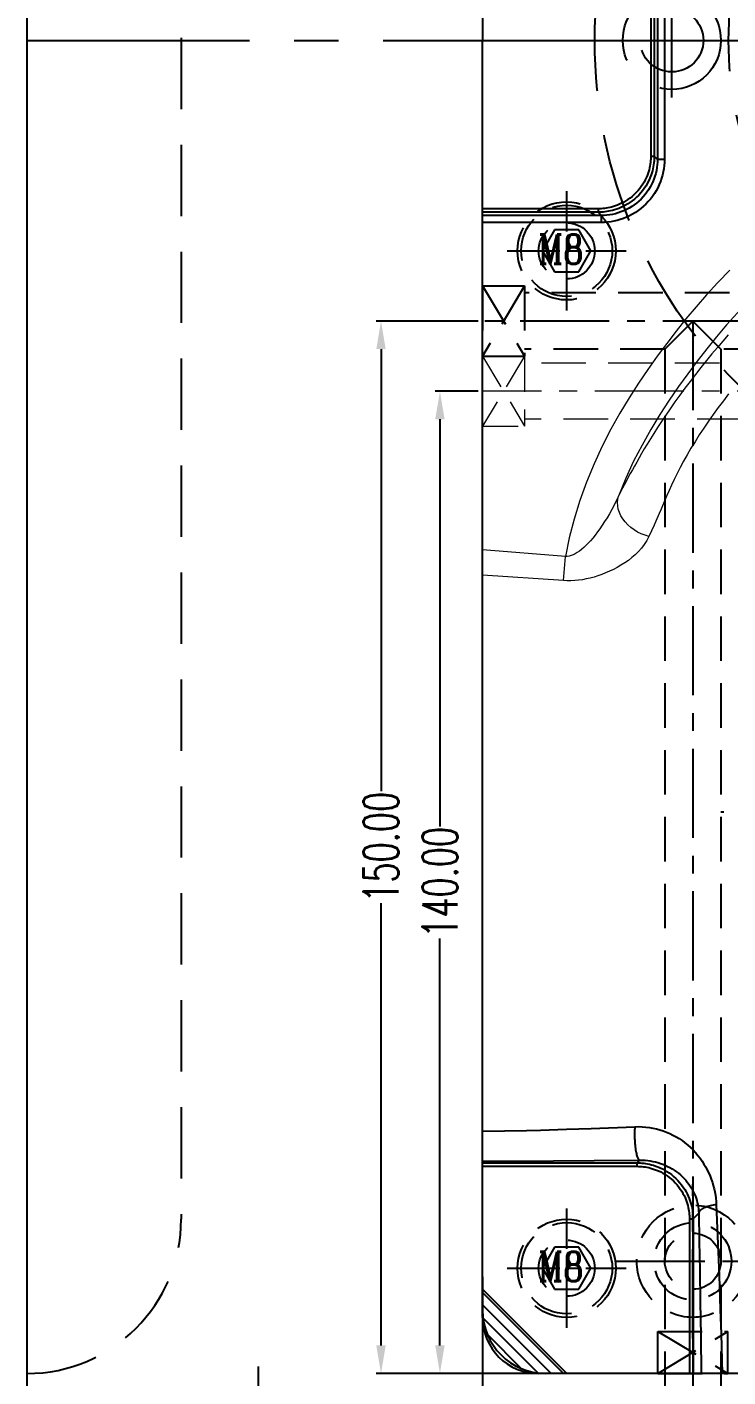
# Model space of a CAD drawing. Header units: inches. Extents: x 143011 to 144494, y -46023 to -44974.
# Drawn here: x 144005.7 to 144105.7, y -45466.9 to -45274.5 of the extents above; entities that cross this region are included whole.
import ezdxf

# ---------------------------------------------------------------- set-up
doc = ezdxf.new("R2010")
doc.units = ezdxf.units.IN
doc.header["$LTSCALE"] = 2
doc.header["$MEASUREMENT"] = 0
doc.header["$PDMODE"] = 3
doc.header["$PDSIZE"] = 0.3125
for name, pattern in [('ACAD_ISO08W100', [36, 24, -3, 6, -3]), ('CENTER', [50.8, 31.75, -6.35, 6.35, -6.35]), ('CENTER2', [1.125, 0.75, -0.125, 0.125, -0.125]), ('DASHED', [0.75, 0.5, -0.25]), ('HIDDEN', [9.525, 6.35, -3.175])]:
    doc.linetypes.add(name, pattern=pattern)
doc.layers.get('0').update_dxf_attribs({"linetype": 'CONTINUOUS'})
doc.layers.get('Defpoints').update_dxf_attribs({"linetype": 'CONTINUOUS'})
for name, color, linetype in [('CAV-COR', 1, 'CONTINUOUS'), ('cen', 1, 'CENTER'), ('CL', 1, 'ACAD_ISO08W100'), ('DEFAULT_1', 7, 'CENTER'), ('JIZUI', 7, 'CONTINUOUS'), ('SCREW', 52, 'HIDDEN'), ('wr2', 41, 'DASHED')]:
    doc.layers.add(name, color=color, linetype=linetype)
for name, color, linetype, lineweight in [('dim', 3, 'CONTINUOUS', 15), ('WR', 122, 'HIDDEN', 18), ('枕位', 75, 'CONTINUOUS', 15)]:
    doc.layers.add(name, color=color, linetype=linetype, lineweight=lineweight)
doc.styles.add('ROMANC', font='romanc', dxfattribs={"width": 0.6, "height": 1})
doc.styles.get("Standard").update_dxf_attribs({"font": 'txt.shx', "width": 0.67})
doc.dimstyles.new('2.00', dxfattribs={"dimtxt": 5, "dimasz": 4, "dimexe": 0.666, "dimexo": 0.626, "dimgap": 1, "dimtad": 0, "dimzin": 0, "dimdsep": 46, "dimtxsty": 'Standard', "dimcen": 0.09, "dimclrd": 3, "dimclre": 3, "dimclrt": 7, "dimazin": 0, "dimtfac": 1, "dimtofl": 0, "dimtmove": 0, "dimatfit": 0, "dimfxl": 0, "dimtolj": 1, "dimtzin": 0, "dimarcsym": 0})

# ---------------------------------------------------------------- blocks, each defined once
blk = doc.blocks.new('*D34469')
at = {"layer": 'Defpoints', "color": 0}
for p in [(144070.66, -45452.03), (144240.66, -45455.26), (144070.66, -45548.94)]:
    blk.add_point(p, dxfattribs=at)
at = {"layer": 'dim', "color": 3, "linetype": 'ByBlock', "lineweight": -2}
for p, q in [((144070.66, -45452.66), (144070.66, -45549.61)), ((144240.66, -45455.88), (144240.66, -45549.61)), ((144074.66, -45548.94), (144147.68, -45548.94)), ((144236.66, -45548.94), (144163.64, -45548.94))]:
    blk.add_line(p, q, dxfattribs=at)
at = {"layer": 'dim', "color": 3, "linetype": 'ByBlock'}
for points in [[(144074.66, -45548.27), (144074.66, -45549.61), (144070.66, -45548.94)], [(144236.66, -45549.61), (144236.66, -45548.27), (144240.66, -45548.94)]]:
    blk.add_solid(points, dxfattribs=at)
at = {"layer": 'dim', "color": 7, "linetype": 'ByBlock', "insert": (144155.66, -45548.94), "char_height": 5, "attachment_point": 5}
blk.add_mtext('\\A1;170.00', dxfattribs=at)
blk = doc.blocks.new('20160719.171012')
at = {"linetype": 'HIDDEN'}
for centre, radius in [((0, -1.6), 69), ((0, 56.4), 7), ((0, 56.4), 4.5), ((0, -1.6), 49.9), ((0, -1.6), 47), ((0, -1.6), 39), ((0, -1.6), 13.44), ((-58, -1.6), 7), ((58, -1.6), 7), ((-58, -1.6), 4.5), ((58, -1.6), 4.5), ((0, -59.6), 7), ((0, -59.6), 4.5)]:
    blk.add_circle(centre, radius, dxfattribs=at)
at = {"layer": 'CL', "linetype": 'ACAD_ISO08W100'}
for p, q in [((0, -80.6), (0, 77.4)), ((-79, -1.6), (79, -1.6))]:
    blk.add_line(p, q, dxfattribs=at)
at = {"layer": 'JIZUI', "linetype": 'CENTER2', "ltscale": 10}
for p, q in [((-9.13, 56.4), (8.91, 56.4)), ((-58, -9.76), (-58, 6.1)), ((58, -9.76), (58, 6.1)), ((-9.13, -59.6), (8.91, -59.6))]:
    blk.add_line(p, q, dxfattribs=at)
at = {"layer": 'JIZUI'}
for radius in [8, 1.6]:
    blk.add_circle((0, -1.6), radius, dxfattribs=at)
blk = doc.blocks.new('20160804.135220')
at = {"layer": 'SCREW', "linetype": 'CENTER2', "ltscale": 5}
for p, q in [((0, -8.5), (0, 8.5)), ((-8.5, 0), (8.5, 0))]:
    blk.add_line(p, q, dxfattribs=at)
at = {"layer": 'SCREW'}
blk.add_lwpolyline([(-1.73, 3), (-3.46, 0), (-1.73, -3), (1.73, -3), (3.46, 0), (1.73, 3)], close=True, dxfattribs=at)
at = {"layer": 'SCREW', "ltscale": 0.5}
for radius in [7, 6.5, 4]:
    blk.add_circle((0, 0), radius, dxfattribs=at)
at = {"layer": 'dim', "style": 'ROMANC', "width": 0.8}
blk.add_text('M8', height=4.186, dxfattribs=at).set_placement((-4.07, -1.86))
blk = doc.blocks.new('*D37720')
at = {"layer": 'Defpoints', "color": 0}
for p in [(144064.58, -45326.42), (144070.66, -45326.42), (144082.66, -45466.42)]:
    blk.add_point(p, dxfattribs=at)
at = {"layer": 'dim', "color": 3, "linetype": 'ByBlock', "lineweight": -2}
for p, q in [((144070.04, -45326.42), (144063.91, -45326.42)), ((144064.58, -45330.42), (144064.58, -45388.44)), ((144064.58, -45462.42), (144064.58, -45404.4)), ((144082.04, -45466.42), (144063.91, -45466.42))]:
    blk.add_line(p, q, dxfattribs=at)
at = {"layer": 'dim', "color": 3, "linetype": 'ByBlock'}
for points in [[(144065.24, -45330.42), (144063.91, -45330.42), (144064.58, -45326.42)], [(144063.91, -45462.42), (144065.24, -45462.42), (144064.58, -45466.42)]]:
    blk.add_solid(points, dxfattribs=at)
at = {"layer": 'dim', "color": 7, "linetype": 'ByBlock', "insert": (144064.58, -45396.42), "char_height": 5, "attachment_point": 5, "rotation": 90}
blk.add_mtext('\\A1;140.00', dxfattribs=at)
blk = doc.blocks.new('*D37721')
at = {"layer": 'Defpoints', "color": 0}
for p in [(144056.17, -45316.42), (144070.66, -45316.42), (144082.66, -45466.42)]:
    blk.add_point(p, dxfattribs=at)
at = {"layer": 'dim', "color": 3, "linetype": 'ByBlock', "lineweight": -2}
for p, q in [((144070.04, -45316.42), (144055.5, -45316.42)), ((144056.17, -45320.42), (144056.17, -45383.44)), ((144056.17, -45462.42), (144056.17, -45399.4)), ((144082.04, -45466.42), (144055.5, -45466.42))]:
    blk.add_line(p, q, dxfattribs=at)
at = {"layer": 'dim', "color": 3, "linetype": 'ByBlock'}
for points in [[(144056.84, -45320.42), (144055.5, -45320.42), (144056.17, -45316.42)], [(144055.5, -45462.42), (144056.84, -45462.42), (144056.17, -45466.42)]]:
    blk.add_solid(points, dxfattribs=at)
at = {"layer": 'dim', "color": 7, "linetype": 'ByBlock', "insert": (144056.17, -45391.42), "char_height": 5, "attachment_point": 5, "rotation": 90}
blk.add_mtext('\\A1;150.00', dxfattribs=at)
blk = doc.blocks.new('20160901.140447')
at = {"layer": 'wr2', "linetype": 'CENTER', "ltscale": 0.2}
for p, q in [((0, -11), (0, 11)), ((-11, 0), (11, 0))]:
    blk.add_line(p, q, dxfattribs=at)
at = {"layer": 'wr2', "linetype": 'HIDDEN', "ltscale": 0.5}
for radius in [8, 5.5, 4]:
    blk.add_circle((0, 0), radius, dxfattribs=at)

msp = doc.modelspace()

# ---------------------------------------------------------------- hatches: boundary and pattern name
at = {"layer": 'CAV-COR'}
h = msp.add_hatch(dxfattribs=at)
h.set_pattern_fill('ANSI31', color=256, scale=10, angle=180, style=0)
h.set_pattern_definition([(135, (206989.3926, -41833.0865), (0.883883476, 0.883883476), [])])
h.paths.add_polyline_path([(144070.661, -45457.419, 0.4142136), (144079.661, -45466.419), (144082.661, -45466.419), (144070.661, -45454.419)])

# ---------------------------------------------------------------- linework, layer by layer
msp.add_line((144005.661, -45029.419), (144005.661, -45523.419))
at = {"color": 8, "linetype": 'HIDDEN', "ltscale": 0.8}
msp.add_line((144027.661, -45108.419), (144027.661, -45444.419), dxfattribs=at)
at = {"linetype": 'CENTER', "ltscale": 0.5}
msp.add_line((144005.661, -45276.419), (144305.661, -45276.419), dxfattribs=at)
at = {"color": 8, "linetype": 'HIDDEN', "ltscale": 0.8}
msp.add_arc((144005.661, -45444.419), 22, 270, 0, dxfattribs=at)
at = {"layer": 'CAV-COR', "linetype": 'ByBlock'}
for p, q in [((144070.661, -45094.419), (144070.661, -45276.419)), ((144095.611, -45259.458), (144095.611, -45276.419)), ((144096.61, -45259.458), (144096.61, -45276.419)), ((144094.663, -45259.907), (144094.663, -45276.419)), ((144095.162, -45259.907), (144095.162, -45276.419)), ((144070.661, -45276.419), (144240.661, -45276.419)), ((144070.661, -45458.419), (144070.661, -45276.419)), ((144094.663, -45276.419), (144094.663, -45292.931)), ((144095.162, -45276.419), (144095.162, -45292.931)), ((144095.611, -45276.419), (144095.611, -45293.38)), ((144096.61, -45276.419), (144096.61, -45293.38)), ((144094.663, -45292.931), (144095.162, -45292.931)), ((144095.162, -45292.931), (144095.611, -45293.38)), ((144096.61, -45293.38), (144095.611, -45293.38)), ((144087.173, -45300.42), (144070.661, -45300.42)), ((144087.173, -45300.92), (144070.661, -45300.92)), ((144087.622, -45301.369), (144070.661, -45301.369)), ((144087.173, -45300.42), (144087.173, -45300.92)), ((144087.173, -45300.92), (144087.622, -45301.369)), ((144087.622, -45302.368), (144087.622, -45301.369)), ((144087.622, -45302.368), (144070.661, -45302.368)), ((144070.661, -45431.88), (144076.943, -45431.765)), ((144082.655, -45431.601), (144086.145, -45431.484)), ((144086.145, -45431.484), (144092.38, -45431.249)), ((144070.661, -45436.174), (144074.994, -45436.152)), ((144070.661, -45436.394), (144092.697, -45436.394)), ((144070.661, -45436.893), (144092.697, -45436.893)), ((144074.994, -45436.152), (144086.576, -45436.078)), ((144086.576, -45436.078), (144093.075, -45436.016)), ((144092.697, -45436.394), (144093.075, -45436.016)), ((144092.697, -45436.893), (144092.697, -45436.394)), ((144104.006, -45442.347), (144104.394, -45452.473)), ((144100.187, -45444.383), (144100.686, -45444.383)), ((144100.187, -45444.383), (144100.187, -45466.419)), ((144100.686, -45444.383), (144101.503, -45443.566)), ((144100.686, -45444.383), (144100.686, -45466.419)), ((144101.503, -45443.566), (144101.581, -45447.543)), ((144101.581, -45447.543), (144101.654, -45451.729)), ((144101.654, -45451.729), (144101.723, -45456.196)), ((144104.394, -45452.473), (144104.57, -45457.3)), ((144101.723, -45456.196), (144101.788, -45461.053)), ((144104.57, -45457.3), (144104.689, -45460.762)), ((144101.788, -45461.053), (144101.851, -45466.419)), ((144104.689, -45460.762), (144104.866, -45466.419)), ((144232.661, -45466.419), (144078.661, -45466.419))]:
    msp.add_line(p, q, dxfattribs=at)
at = {"layer": 'CAV-COR', "linetype": 'ByBlock', "ltscale": 0.3}
msp.add_line((144082.661, -45466.419), (144070.661, -45454.419), dxfattribs=at)
at = {"layer": 'CAV-COR', "linetype": 'ByBlock'}
for points in [[(144094.663, -45292.931), (144094.661, -45293.143), (144094.651, -45293.365), (144094.633, -45293.594), (144094.608, -45293.832), (144094.575, -45294.079), (144094.53, -45294.334), (144094.475, -45294.597), (144094.409, -45294.869), (144094.328, -45295.146), (144094.233, -45295.431), (144094.125, -45295.722), (144093.998, -45296.017), (144093.854, -45296.317), (144093.693, -45296.621), (144093.511, -45296.925), (144093.307, -45297.23), (144093.082, -45297.535), (144092.84, -45297.83), (144092.577, -45298.117), (144092.296, -45298.395), (144092.007, -45298.653), (144091.711, -45298.891), (144091.407, -45299.109), (144091.104, -45299.308), (144090.803, -45299.484), (144090.503, -45299.64), (144090.207, -45299.779), (144089.916, -45299.902), (144089.629, -45300.007), (144089.349, -45300.098), (144089.076, -45300.176), (144088.809, -45300.24), (144088.551, -45300.293), (144088.3, -45300.336), (144088.058, -45300.368), (144087.824, -45300.392), (144087.598, -45300.409), (144087.381, -45300.419), (144087.173, -45300.42)], [(144095.162, -45292.931), (144095.159, -45293.157), (144095.148, -45293.393), (144095.13, -45293.639), (144095.104, -45293.893), (144095.067, -45294.156), (144095.02, -45294.428), (144094.962, -45294.709), (144094.89, -45294.997), (144094.805, -45295.294), (144094.704, -45295.598), (144094.587, -45295.907), (144094.453, -45296.223), (144094.299, -45296.543), (144094.126, -45296.866), (144093.932, -45297.191), (144093.716, -45297.517), (144093.476, -45297.841), (144093.217, -45298.157), (144092.937, -45298.464), (144092.638, -45298.759), (144092.329, -45299.034), (144092.013, -45299.288), (144091.69, -45299.521), (144091.366, -45299.732), (144091.044, -45299.92), (144090.725, -45300.087), (144090.409, -45300.235), (144090.098, -45300.365), (144089.793, -45300.478), (144089.494, -45300.575), (144089.203, -45300.658), (144088.919, -45300.727), (144088.643, -45300.783), (144088.375, -45300.829), (144088.117, -45300.864), (144087.867, -45300.889), (144087.626, -45300.907), (144087.395, -45300.917), (144087.173, -45300.92)], [(144096.61, -45293.38), (144096.602, -45293.817), (144096.569, -45294.258), (144096.512, -45294.705), (144096.432, -45295.159), (144096.327, -45295.619), (144096.198, -45296.074), (144096.042, -45296.527), (144095.861, -45296.975), (144095.656, -45297.413), (144095.428, -45297.839), (144095.176, -45298.254), (144094.904, -45298.652), (144094.613, -45299.032), (144094.303, -45299.396), (144093.974, -45299.742), (144093.628, -45300.07), (144093.263, -45300.38), (144092.882, -45300.67), (144092.483, -45300.942), (144092.068, -45301.193), (144091.641, -45301.421), (144091.204, -45301.625), (144090.755, -45301.805), (144090.304, -45301.96), (144089.849, -45302.088), (144089.391, -45302.192), (144088.939, -45302.271), (144088.495, -45302.327), (144088.056, -45302.36), (144087.622, -45302.368)], [(144095.611, -45293.38), (144095.602, -45293.768), (144095.574, -45294.161), (144095.525, -45294.56), (144095.454, -45294.965), (144095.361, -45295.372), (144095.245, -45295.778), (144095.107, -45296.18), (144094.946, -45296.578), (144094.764, -45296.967), (144094.561, -45297.346), (144094.337, -45297.714), (144094.095, -45298.068), (144093.837, -45298.406), (144093.561, -45298.729), (144093.269, -45299.036), (144092.961, -45299.328), (144092.638, -45299.603), (144092.299, -45299.861), (144091.945, -45300.103), (144091.576, -45300.326), (144091.197, -45300.528), (144090.807, -45300.709), (144090.41, -45300.869), (144090.008, -45301.007), (144089.603, -45301.121), (144089.197, -45301.213), (144088.795, -45301.283), (144088.398, -45301.332), (144088.007, -45301.36), (144087.622, -45301.369)], [(144076.943, -45431.765), (144078.911, -45431.717), (144082.655, -45431.601)], [(144092.38, -45431.249), (144092.366, -45431.48), (144092.355, -45431.717), (144092.348, -45431.957), (144092.344, -45432.2), (144092.343, -45432.445), (144092.347, -45432.69), (144092.354, -45432.934), (144092.364, -45433.177), (144092.378, -45433.416), (144092.395, -45433.65), (144092.416, -45433.88), (144092.44, -45434.102), (144092.467, -45434.317), (144092.497, -45434.523), (144092.53, -45434.719), (144092.565, -45434.904), (144092.603, -45435.078), (144092.643, -45435.239), (144092.686, -45435.386), (144092.73, -45435.52), (144092.776, -45435.639), (144092.824, -45435.743), (144092.872, -45435.83), (144092.922, -45435.902), (144092.973, -45435.957), (144093.024, -45435.995), (144093.075, -45436.016)], [(144092.38, -45431.249), (144092.913, -45431.24), (144093.438, -45431.257), (144093.956, -45431.297), (144094.468, -45431.36), (144094.974, -45431.447), (144095.471, -45431.556), (144095.959, -45431.688), (144096.439, -45431.842), (144096.911, -45432.018), (144097.374, -45432.217), (144097.828, -45432.437), (144098.272, -45432.679), (144098.706, -45432.943), (144099.13, -45433.23), (144099.54, -45433.535), (144099.937, -45433.86), (144100.32, -45434.205), (144100.686, -45434.566), (144101.036, -45434.943), (144101.37, -45435.338), (144101.683, -45435.741), (144101.974, -45436.152), (144102.245, -45436.574), (144102.496, -45437), (144102.726, -45437.43), (144102.935, -45437.866), (144103.126, -45438.305), (144103.297, -45438.746), (144103.449, -45439.191), (144103.583, -45439.636), (144103.699, -45440.084), (144103.795, -45440.533), (144103.875, -45440.984), (144103.937, -45441.436), (144103.98, -45441.89), (144104.006, -45442.347)], [(144092.697, -45436.394), (144092.923, -45436.397), (144093.159, -45436.408), (144093.405, -45436.426), (144093.659, -45436.452), (144093.921, -45436.489), (144094.193, -45436.535), (144094.474, -45436.594), (144094.763, -45436.666), (144095.059, -45436.751), (144095.363, -45436.852), (144095.673, -45436.969), (144095.988, -45437.103), (144096.308, -45437.256), (144096.631, -45437.429), (144096.956, -45437.623), (144097.282, -45437.84), (144097.607, -45438.079), (144097.922, -45438.338), (144098.229, -45438.618), (144098.525, -45438.917), (144098.8, -45439.226), (144099.054, -45439.542), (144099.287, -45439.866), (144099.498, -45440.19), (144099.686, -45440.511), (144099.853, -45440.831), (144100.001, -45441.146), (144100.131, -45441.457), (144100.244, -45441.762), (144100.341, -45442.061), (144100.424, -45442.353), (144100.493, -45442.637), (144100.55, -45442.913), (144100.595, -45443.181), (144100.63, -45443.439), (144100.656, -45443.689), (144100.673, -45443.93), (144100.683, -45444.161), (144100.686, -45444.383)], [(144092.697, -45436.893), (144092.91, -45436.895), (144093.131, -45436.905), (144093.36, -45436.923), (144093.598, -45436.948), (144093.845, -45436.981), (144094.099, -45437.026), (144094.362, -45437.081), (144094.634, -45437.147), (144094.912, -45437.228), (144095.196, -45437.322), (144095.487, -45437.431), (144095.782, -45437.557), (144096.082, -45437.701), (144096.386, -45437.863), (144096.69, -45438.045), (144096.995, -45438.249), (144097.3, -45438.473), (144097.596, -45438.715), (144097.883, -45438.978), (144098.16, -45439.259), (144098.419, -45439.548), (144098.657, -45439.844), (144098.875, -45440.148), (144099.074, -45440.452), (144099.25, -45440.753), (144099.406, -45441.053), (144099.546, -45441.349), (144099.668, -45441.64), (144099.773, -45441.927), (144099.864, -45442.207), (144099.942, -45442.48), (144100.006, -45442.747), (144100.059, -45443.005), (144100.102, -45443.256), (144100.134, -45443.498), (144100.158, -45443.732), (144100.176, -45443.958), (144100.185, -45444.175), (144100.187, -45444.383)], [(144093.075, -45436.016), (144093.458, -45436.018), (144093.839, -45436.037), (144094.217, -45436.072), (144094.59, -45436.124), (144094.959, -45436.19), (144095.322, -45436.273), (144095.68, -45436.37), (144096.032, -45436.481), (144096.378, -45436.608), (144096.719, -45436.748), (144097.052, -45436.903), (144097.379, -45437.072), (144097.698, -45437.255), (144098.01, -45437.452), (144098.311, -45437.661), (144098.601, -45437.883), (144098.881, -45438.116), (144099.148, -45438.36), (144099.402, -45438.615), (144099.644, -45438.879), (144099.87, -45439.15), (144100.08, -45439.426), (144100.275, -45439.707), (144100.454, -45439.992), (144100.618, -45440.28), (144100.767, -45440.57), (144100.901, -45440.863), (144101.021, -45441.157), (144101.127, -45441.453), (144101.22, -45441.751), (144101.299, -45442.05), (144101.366, -45442.35), (144101.419, -45442.652), (144101.46, -45442.956), (144101.488, -45443.261), (144101.503, -45443.566)], [(144104.006, -45442.347), (144103.778, -45442.379), (144103.556, -45442.417), (144103.341, -45442.46), (144103.134, -45442.508), (144102.935, -45442.561), (144102.747, -45442.619), (144102.568, -45442.681), (144102.401, -45442.748), (144102.247, -45442.818), (144102.105, -45442.892), (144101.977, -45442.969), (144101.863, -45443.049), (144101.764, -45443.132), (144101.68, -45443.216), (144101.612, -45443.302), (144101.559, -45443.389), (144101.523, -45443.477), (144101.503, -45443.566)]]:
    msp.add_lwpolyline(points, dxfattribs=at)
for centre, radius in [((144079.661, -45457.419), 9), ((144078.661, -45458.419), 8)]:
    msp.add_arc(centre, radius, 180, 270, dxfattribs=at)
at = {"layer": 'cen', "linetype": 'CENTER', "ltscale": 0.3}
msp.add_line((144038.661, -45465.419), (144038.661, -45517.419), dxfattribs=at)
at = {"layer": 'DEFAULT_1', "color": 2, "linetype": 'CENTER', "ltscale": 0.5}
msp.add_line((144206.683, -45386.419), (144104.64, -45386.419), dxfattribs=at)
at = {"layer": 'dim', "linetype": 'ByBlock'}
msp.add_line((144005.661, -45466.419), (144005.661, -45466.419), dxfattribs=at)
at = {"layer": 'WR', "linetype": 'HIDDEN', "ltscale": 0.4}
for p, q in [((144076.661, -45321.419), (144070.661, -45331.419)), ((144070.661, -45321.419), (144076.661, -45331.419)), ((144070.661, -45321.419), (144076.661, -45321.419)), ((144070.661, -45321.419), (144070.661, -45331.419)), ((144076.661, -45321.419), (144076.661, -45331.419)), ((144070.661, -45331.419), (144076.661, -45331.419))]:
    msp.add_line(p, q, dxfattribs=at)
at = {"layer": 'WR', "linetype": 'HIDDEN', "ltscale": 0.5}
for p, q in [((144180.661, -45322.419), (144076.661, -45322.419)), ((144126.661, -45330.419), (144076.661, -45330.419))]:
    msp.add_line(p, q, dxfattribs=at)
at = {"layer": 'WR', "linetype": 'CENTER', "ltscale": 0.2}
msp.add_line((144180.661, -45326.419), (144070.661, -45326.419), dxfattribs=at)
at = {"layer": 'wr2', "linetype": 'HIDDEN', "ltscale": 0.5}
for p, q in [((144076.661, -45311.419), (144070.661, -45321.419)), ((144070.661, -45311.419), (144076.661, -45321.419)), ((144070.661, -45311.419), (144076.661, -45311.419)), ((144070.661, -45311.419), (144070.661, -45321.419)), ((144076.661, -45311.419), (144076.661, -45321.419)), ((144210.661, -45312.419), (144076.661, -45312.419)), ((144070.661, -45321.419), (144076.661, -45321.419)), ((144096.661, -45320.419), (144076.661, -45320.419)), ((144096.661, -45320.419), (144096.661, -45496.419)), ((144104.661, -45320.419), (144104.661, -45496.419)), ((144206.661, -45320.419), (144104.661, -45320.419)), ((144095.661, -45460.419), (144105.661, -45460.419)), ((144095.661, -45460.419), (144105.661, -45466.419)), ((144095.661, -45466.419), (144105.661, -45460.419)), ((144095.661, -45466.419), (144095.661, -45460.419)), ((144105.661, -45466.419), (144105.661, -45460.419)), ((144095.661, -45466.419), (144105.661, -45466.419))]:
    msp.add_line(p, q, dxfattribs=at)
at = {"layer": 'wr2', "linetype": 'CENTER', "ltscale": 0.2}
for p, q in [((144210.661, -45316.419), (144070.661, -45316.419)), ((144100.661, -45316.419), (144100.661, -45496.419))]:
    msp.add_line(p, q, dxfattribs=at)
at = {"layer": 'wr2', "linetype": 'HIDDEN'}
for q in [(144096.661, -45320.419), (144104.661, -45320.419)]:
    msp.add_line((144100.661, -45316.419), q, dxfattribs=at)
at = {"layer": '枕位', "linetype": 'ByBlock'}
for p, q in [((144096.123, -45343.239), (144095.868, -45343.831)), ((144095.136, -45345.492), (144094.405, -45347.106)), ((144082.485, -45349.984), (144070.661, -45349.028)), ((144082.205, -45353.417), (144082.485, -45349.984)), ((144082.205, -45353.417), (144070.661, -45352.65))]:
    msp.add_line(p, q, dxfattribs=at)
for points in [[(144117.892, -45305.417), (144114.083, -45308.46), (144112.15, -45310.138), (144110.328, -45311.841), (144108.62, -45313.548), (144107.013, -45315.254), (144105.481, -45316.971), (144104.029, -45318.679), (144102.646, -45320.381), (144101.282, -45322.131), (144099.934, -45323.931), (144098.61, -45325.771), (144097.287, -45327.698), (144095.964, -45329.734), (144094.665, -45331.865), (144093.409, -45334.088), (144092.211, -45336.406), (144091.082, -45338.827), (144090.04, -45341.359)], [(144105.937, -45309.178), (144104.229, -45310.934), (144102.631, -45312.663), (144101.132, -45314.386), (144099.684, -45316.122), (144098.282, -45317.86), (144096.93, -45319.612), (144095.588, -45321.431), (144094.242, -45323.32), (144092.906, -45325.277), (144091.586, -45327.342), (144090.265, -45329.534), (144088.961, -45331.834), (144087.728, -45334.232), (144086.567, -45336.749), (144085.477, -45339.364), (144084.518, -45342.002), (144083.71, -45344.639), (144083.032, -45347.3), (144082.485, -45349.984)], [(144105.699, -45318.394), (144104.932, -45319.271), (144104.16, -45320.173), (144103.385, -45321.1), (144102.602, -45322.057), (144101.817, -45323.037), (144101.043, -45324.023), (144100.281, -45325.013), (144099.531, -45326.008), (144098.807, -45326.99), (144098.11, -45327.958), (144097.439, -45328.912), (144096.804, -45329.838), (144096.204, -45330.733), (144095.637, -45331.599), (144095.108, -45332.425), (144094.617, -45333.209), (144094.161, -45333.952), (144093.738, -45334.655), (144093.347, -45335.315), (144092.986, -45335.933), (144092.646, -45336.524), (144092.329, -45337.083), (144092.031, -45337.613), (144091.739, -45338.138), (144091.452, -45338.661), (144091.172, -45339.179), (144090.891, -45339.706), (144090.607, -45340.247), (144090.323, -45340.798), (144090.04, -45341.359)], [(144105.746, -45326.801), (144105.014, -45327.769), (144104.29, -45328.746), (144103.577, -45329.726), (144102.886, -45330.709), (144102.222, -45331.687), (144101.583, -45332.657), (144100.969, -45333.617), (144100.393, -45334.562), (144099.848, -45335.493), (144099.331, -45336.407), (144098.856, -45337.294), (144098.416, -45338.156), (144098.003, -45338.993), (144097.624, -45339.793), (144097.28, -45340.554), (144096.96, -45341.282), (144096.661, -45341.972), (144096.123, -45343.239)], [(144090.04, -45341.359), (144089.734, -45342.026), (144089.417, -45342.666), (144089.091, -45343.281), (144088.756, -45343.875), (144088.416, -45344.446), (144088.072, -45344.993), (144087.728, -45345.515), (144087.385, -45346.014), (144087.044, -45346.485), (144086.708, -45346.927), (144086.376, -45347.342), (144086.048, -45347.728), (144085.725, -45348.085), (144085.407, -45348.413), (144085.093, -45348.71), (144084.784, -45348.977), (144084.48, -45349.213), (144084.179, -45349.418), (144083.883, -45349.591), (144083.591, -45349.732), (144083.305, -45349.842), (144083.025, -45349.921), (144082.751, -45349.968), (144082.485, -45349.984)], [(144094.405, -45347.106), (144093.851, -45346.951), (144093.309, -45346.744), (144092.786, -45346.489), (144092.288, -45346.188), (144091.823, -45345.846), (144091.397, -45345.467), (144091.016, -45345.056), (144090.684, -45344.62), (144090.407, -45344.164), (144090.188, -45343.693), (144090.03, -45343.216), (144089.935, -45342.737), (144089.905, -45342.264), (144089.94, -45341.802), (144090.039, -45341.359)], [(144095.868, -45343.831), (144095.378, -45344.949), (144095.136, -45345.492)], [(144094.405, -45347.106), (144094.087, -45347.714), (144093.73, -45348.277), (144093.338, -45348.798), (144092.908, -45349.28), (144092.444, -45349.726), (144091.96, -45350.144), (144091.457, -45350.532), (144090.935, -45350.892), (144090.404, -45351.227), (144089.866, -45351.538), (144089.321, -45351.823), (144088.772, -45352.086), (144088.221, -45352.327), (144087.668, -45352.544), (144087.113, -45352.738), (144086.559, -45352.91), (144086.004, -45353.058), (144085.451, -45353.183), (144084.898, -45353.283), (144084.346, -45353.359), (144083.801, -45353.41), (144083.263, -45353.438), (144082.731, -45353.44), (144082.205, -45353.417)]]:
    msp.add_lwpolyline(points, dxfattribs=at)

# ---------------------------------------------------------------- block references
at = {"linetype": 'ByBlock'}
msp.add_blockref('20160719.171012', (144155.661, -45274.819), dxfattribs=at)
at = {"layer": 'SCREW', "linetype": 'ByBlock'}
for p in [(144082.661, -45306.419), (144082.661, -45451.419)]:
    msp.add_blockref('20160804.135220', p, dxfattribs=at)
at = {"layer": 'wr2', "linetype": 'ByBlock'}
msp.add_blockref('20160901.140447', (144100.661, -45450.419), dxfattribs=at)

# ---------------------------------------------------------------- dimensions: what is measured, and where the dimension line sits
at = {"layer": 'dim', "linetype": 'ByBlock'}
for base, p2, picture, middle in [((144056.168, -45316.419), (144070.661, -45316.419), '*D37721', (144056.168, -45391.419)), ((144064.576, -45326.419), (144070.661, -45326.419), '*D37720', (144064.576, -45396.419))]:
    dim = msp.add_linear_dim(base=base, p1=(144082.661, -45466.419), p2=p2, angle=90, dimstyle='2.00', dxfattribs=at)
    dim.commit()
    dim.dimension.update_dxf_attribs({"geometry": picture, "text_midpoint": middle})
dim = msp.add_linear_dim(base=(144070.661, -45548.939), p1=(144240.661, -45455.258), p2=(144070.661, -45452.029), angle=180, dimstyle='2.00', dxfattribs=at)
dim.commit()
dim.dimension.update_dxf_attribs({"geometry": '*D34469', "text_midpoint": (144155.661, -45548.939), "dimtype": 160})

doc.saveas('drawing.dxf')
